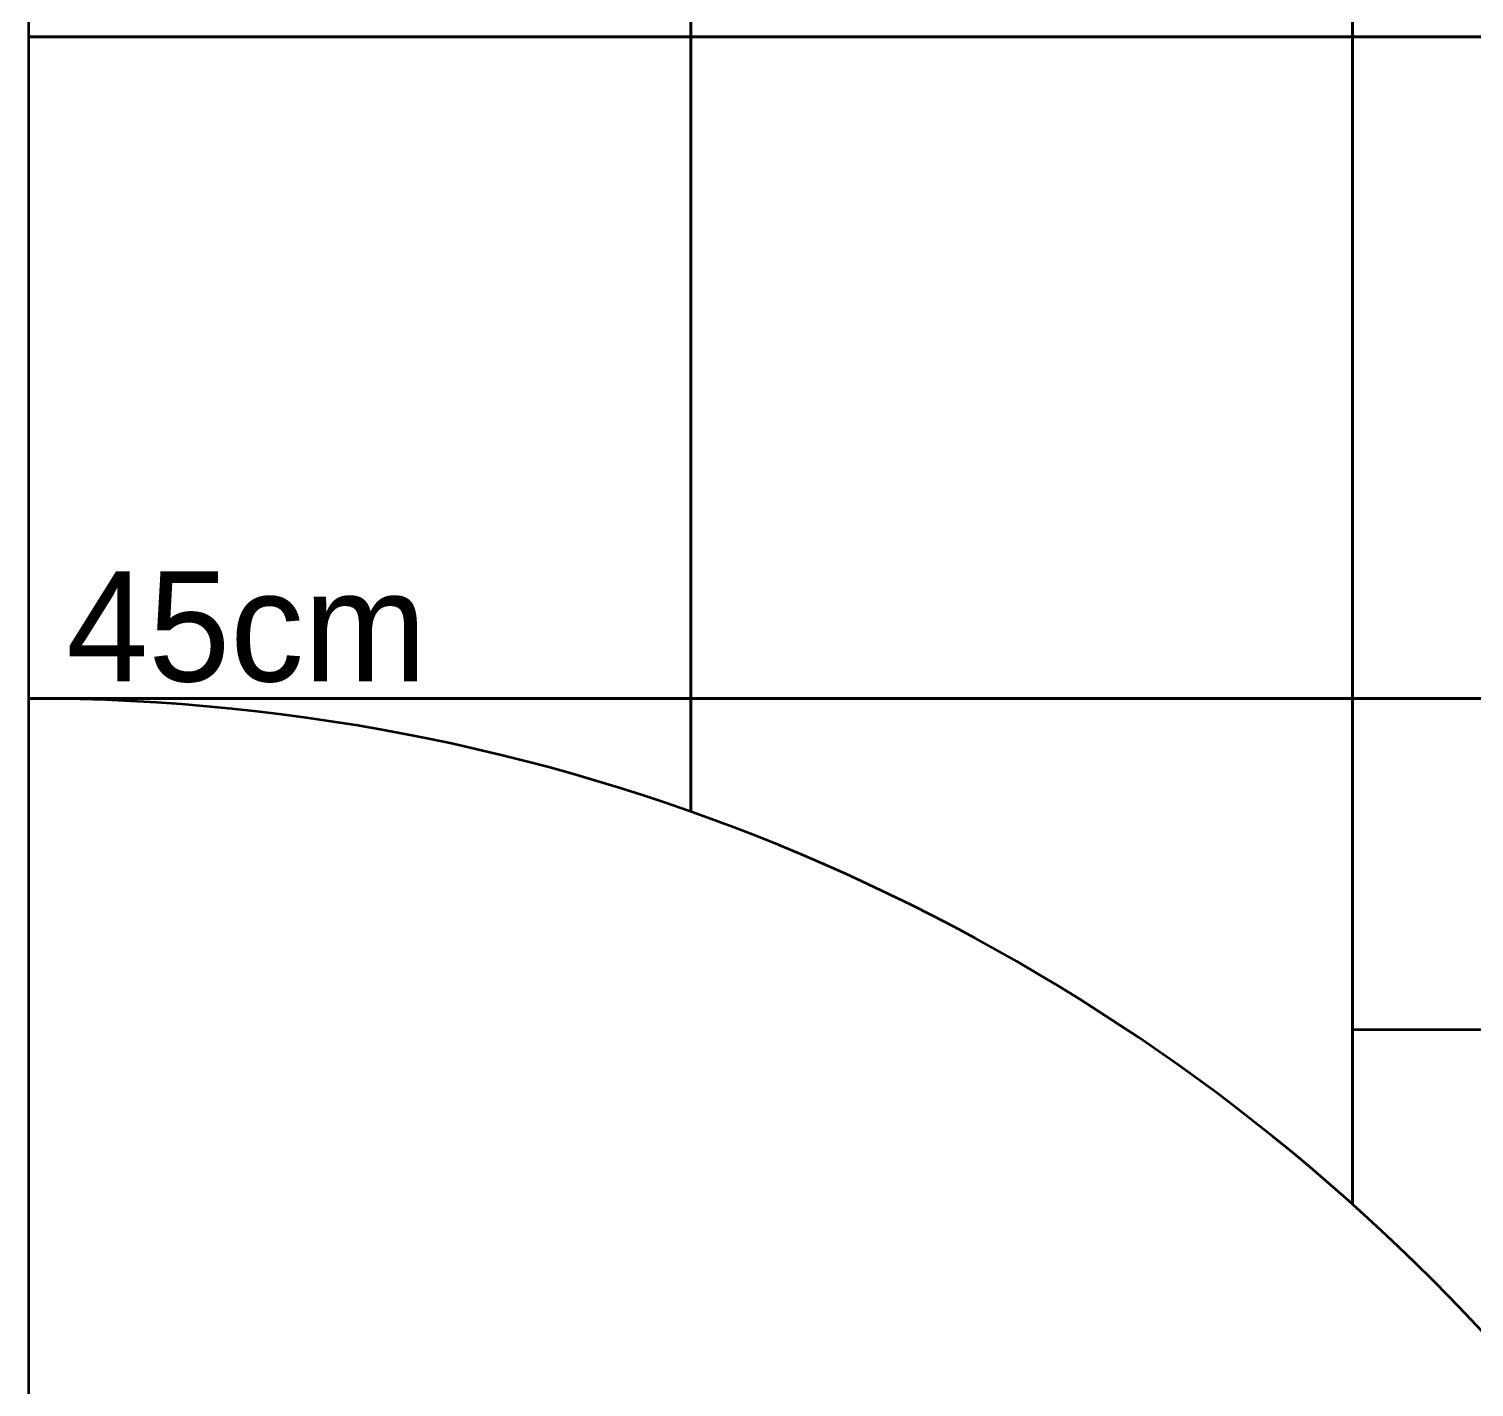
# Model space of a CAD drawing. Header units: centimetres. Extents: x -6 to 174, y -90 to 30.
# Drawn here: x -5.86 to 26.9, y -60.75 to -29.97 of the extents above; entities that cross this region are included whole.
import ezdxf

# ---------------------------------------------------------------- set-up
doc = ezdxf.new("R2010")
doc.units = ezdxf.units.CM
doc.header["$MEASUREMENT"] = 0
doc.layers.add('Capa 1', color=7, linetype='Continuous', lineweight=0)

msp = doc.modelspace()

# ---------------------------------------------------------------- linework, layer by layer
at = {"layer": 'Capa 1', "color": 18, "lineweight": 106, "true_color": 0x000000}
msp.add_line((-5.86, -50.147), (-5.86, -47.65), dxfattribs=at)
at = {"layer": 'Capa 1', "color": 18, "lineweight": 70, "true_color": 0x000000}
msp.add_line((24.141, -52.647), (144.14, -52.647), dxfattribs=at)
at = {"layer": 'Capa 1', "color": 18, "lineweight": 211, "true_color": 0x000000}
for points in [[(-5.86, -30.149), (-5.86, 29.85), (174.137, 29.85), (174.137, -30.149), (-5.86, -30.149)], [(-5.86, -90.148), (-5.86, -30.149), (174.137, -30.149), (174.137, -90.148), (-5.86, -90.148)]]:
    msp.add_lwpolyline(points, dxfattribs=at)
at = {"layer": 'Capa 1', "color": 18, "lineweight": 70, "true_color": 0x000000}
for points in [[(-5.86, -15.15), (9.139, -15.15), (9.139, -30.149), (-5.86, -30.149), (-5.86, -15.15)], [(9.139, -15.15), (24.138, -15.15), (24.138, -30.149), (9.139, -30.149), (9.139, -15.15)], [(24.138, -15.15), (39.141, -15.15), (39.141, -30.149), (24.138, -30.149), (24.138, -15.15)], [(-5.86, -30.149), (9.139, -30.149), (9.139, -45.148), (-5.86, -45.148), (-5.86, -30.149)], [(9.139, -30.149), (24.138, -30.149), (24.138, -45.148), (9.139, -45.148), (9.139, -30.149)], [(9.139, -47.722), (9.139, -45.148), (24.138, -45.148), (24.138, -56.607)], [(24.138, -56.607), (24.138, -45.148), (39.141, -45.148), (39.141, -60.151), (27.681, -60.151)]]:
    msp.add_lwpolyline(points, dxfattribs=at)
at = {"layer": 'Capa 1', "color": 18, "lineweight": 106, "true_color": 0x000000}
for points in [[(24.138, -30.149), (39.141, -30.149), (39.141, -45.148), (24.138, -45.148), (24.138, -30.149)], [(-5.86, -45.148), (9.139, -45.148), (9.139, -47.722)]]:
    msp.add_lwpolyline(points, dxfattribs=at)
at = {"layer": 'Capa 1', "color": 18, "lineweight": 211, "true_color": 0x000000}
msp.add_open_spline([(39.137, -90.146), (39.137, -65.294), (18.99, -45.148), (-5.862, -45.148)], degree=3, dxfattribs=at)

# ---------------------------------------------------------------- texts
at = {"layer": 'Capa 1', "insert": (-5.014, -44.795), "char_height": 0.2, "attachment_point": 7}
msp.add_mtext('\\C250;\\c1776925;\\FMyriad Pro|b0|i0|c1;\\H2.497667;\\W1.000000;45cm', dxfattribs=at)

doc.saveas('drawing.dxf')
